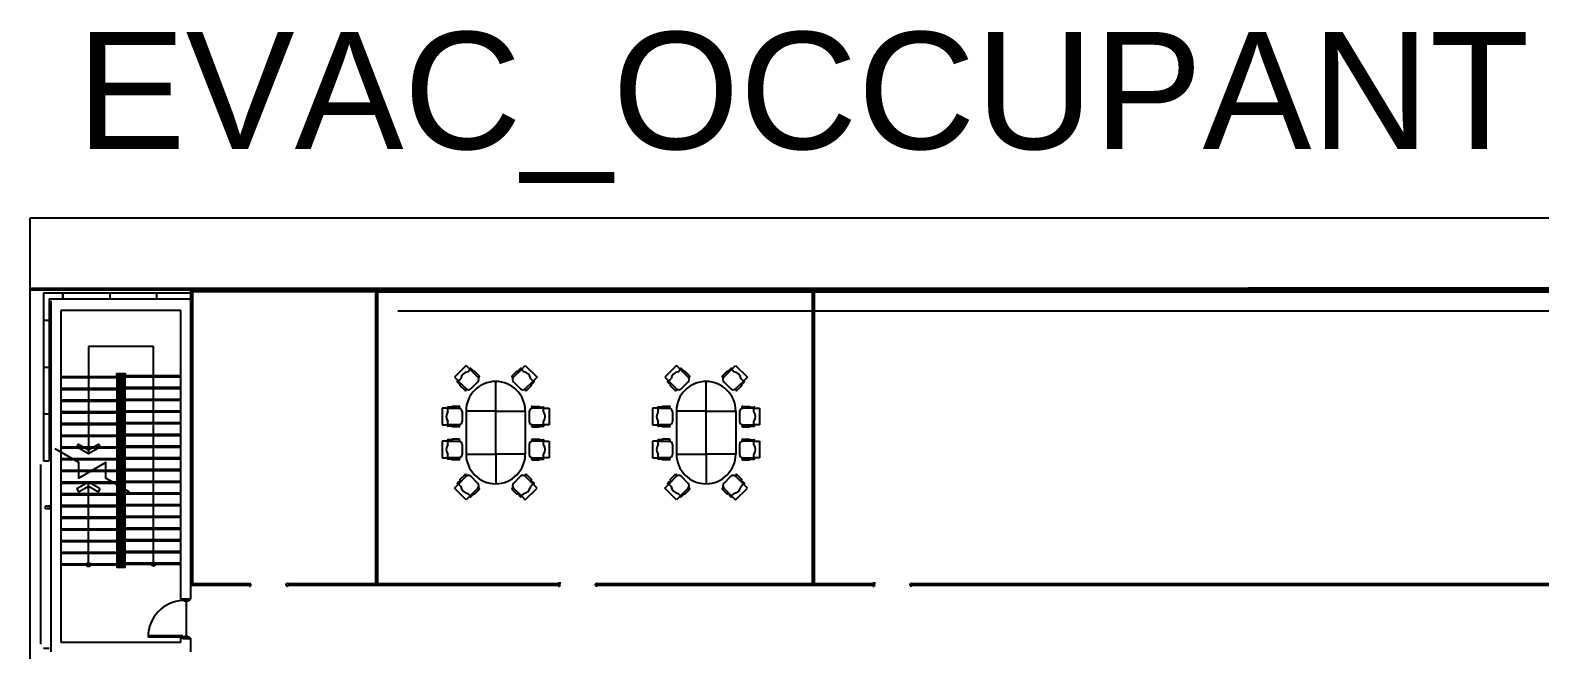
# Model space of a CAD drawing. Header units: millimetres. Extents: x 391350 to 515311, y -283575 to -199845.
# Drawn here: x 456689 to 495405, y -215716 to -199845 of the extents above; entities that cross this region are included whole.
import ezdxf

# ---------------------------------------------------------------- set-up
doc = ezdxf.new("R2010")
doc.units = ezdxf.units.MM
doc.layers.add('Evac_Exit', color=6, linetype='Continuous')
doc.layers.add('Evac_Occupant', color=183, linetype='Continuous')
doc.styles.get("Standard").update_dxf_attribs({"font": 'arial.ttf'})

msp = doc.modelspace()

# ---------------------------------------------------------------- linework, layer by layer
at = {"color": 0}
for p, q in [((456689, -206452), (488059, -206452)), ((510556, -206502), (456689, -206502)), ((457029, -206573), (457029, -210873)), ((457029, -206573), (460804, -206573)), ((457179, -206723), (457179, -210873)), ((457179, -206723), (460804, -206723)), ((457529, -206723), (457529, -206573)), ((457529, -206573), (457529, -206723)), ((458729, -206573), (458729, -206723)), ((459929, -206573), (459929, -206723)), ((460804, -206452), (486234, -206452)), ((460804, -206452), (460804, -214073)), ((460804, -206527), (496234, -206527)), ((460804, -206536), (496234, -206536)), ((460854, -206452), (460854, -214073)), ((465551, -214023), (465551, -206549)), ((465601, -206549), (496234, -206549)), ((465601, -214023), (465601, -206549)), ((476754, -214023), (476754, -206549)), ((476804, -214023), (476804, -206549)), ((510556, -206452), (487934, -206452)), ((487934, -206452), (488059, -206452)), ((457229, -215773), (457229, -206773)), ((460554, -207023), (457479, -207023)), ((457479, -207023), (457479, -215523)), ((460554, -214423), (460554, -207023)), ((457029, -207273), (457179, -207273)), ((458183, -207944), (458183, -210693)), ((459851, -207944), (458183, -207944)), ((459851, -213473), (459851, -207944)), ((457029, -208473), (457179, -208473)), ((467868, -208432), (467567, -208733)), ((467970, -208534), (467868, -208432)), ((467910, -208594), (467973, -208531)), ((467958, -208522), (467973, -208507)), ((467970, -208534), (468168, -208733)), ((468072, -208588), (467991, -208507)), ((468060, -208600), (467991, -208531)), ((469285, -208534), (469086, -208733)), ((469183, -208588), (469264, -208507)), ((469195, -208600), (469264, -208531)), ((469297, -208522), (469282, -208507)), ((469345, -208594), (469282, -208531)), ((469285, -208534), (469387, -208432)), ((469387, -208432), (469688, -208733)), ((473262, -208432), (472962, -208733)), ((473365, -208534), (473262, -208432)), ((473304, -208594), (473368, -208531)), ((473352, -208522), (473368, -208507)), ((473365, -208534), (473563, -208733)), ((473467, -208588), (473386, -208507)), ((473455, -208600), (473386, -208531)), ((474679, -208534), (474481, -208733)), ((474577, -208588), (474658, -208507)), ((474589, -208600), (474658, -208531)), ((474691, -208522), (474676, -208507)), ((474739, -208594), (474676, -208531)), ((474679, -208534), (474781, -208432)), ((474781, -208432), (475082, -208733)), ((458912, -208723), (457479, -208723)), ((458912, -209023), (457479, -209023)), ((458912, -208723), (458912, -213603)), ((458952, -208723), (458952, -213563)), ((458992, -208723), (458952, -208723)), ((458992, -209023), (458952, -209023)), ((458992, -208723), (458992, -213523)), ((458992, -208723), (459042, -208723)), ((459042, -213523), (459042, -208723)), ((459042, -208723), (459082, -208723)), ((459042, -209023), (459082, -209023)), ((459082, -213563), (459082, -208723)), ((459122, -208723), (460554, -208723)), ((459122, -213523), (459122, -208723)), ((459122, -209023), (460554, -209023)), ((467567, -208733), (467670, -208835)), ((467642, -208838), (467657, -208823)), ((467724, -208937), (467642, -208856)), ((467667, -208838), (467730, -208775)), ((467736, -208925), (467667, -208856)), ((467868, -209033), (467670, -208835)), ((468168, -208853), (467988, -209033)), ((468627, -209603), (468627, -208843)), ((469086, -208853), (469267, -209033)), ((469387, -209033), (469585, -208835)), ((469519, -208925), (469588, -208856)), ((469588, -208838), (469525, -208775)), ((469531, -208937), (469612, -208856)), ((469688, -208733), (469585, -208835)), ((469612, -208838), (469597, -208823)), ((472962, -208733), (473064, -208835)), ((473037, -208838), (473052, -208823)), ((473118, -208937), (473037, -208856)), ((473061, -208838), (473124, -208775)), ((473130, -208925), (473061, -208856)), ((473262, -209033), (473064, -208835)), ((473563, -208853), (473383, -209033)), ((474022, -209603), (474022, -208843)), ((474481, -208853), (474661, -209033)), ((474781, -209033), (474980, -208835)), ((474914, -208925), (474983, -208856)), ((474983, -208838), (474920, -208775)), ((474926, -208937), (475007, -208856)), ((475082, -208733), (474980, -208835)), ((475007, -208838), (474992, -208823)), ((458912, -209323), (457479, -209323)), ((458992, -209323), (458952, -209323)), ((459042, -209323), (459082, -209323)), ((459122, -209323), (460554, -209323)), ((457029, -209673), (457179, -209673)), ((457029, -209673), (457179, -209673)), ((458912, -209623), (457479, -209623)), ((458992, -209623), (458952, -209623)), ((459042, -209623), (459082, -209623)), ((459122, -209623), (460554, -209623)), ((467257, -209531), (467257, -209956)), ((467402, -209531), (467257, -209531)), ((467385, -209531), (467385, -209509)), ((467512, -209497), (467398, -209497)), ((467402, -209616), (467402, -209526)), ((467402, -209531), (467682, -209531)), ((467512, -209514), (467415, -209514)), ((467767, -209616), (467767, -209871)), ((469487, -209616), (469487, -209871)), ((469853, -209531), (469572, -209531)), ((469742, -209497), (469857, -209497)), ((469742, -209514), (469840, -209514)), ((469853, -209616), (469853, -209526)), ((469853, -209531), (469997, -209531)), ((469870, -209531), (469870, -209509)), ((469997, -209531), (469997, -209956)), ((472652, -209531), (472652, -209956)), ((472796, -209531), (472652, -209531)), ((472779, -209531), (472779, -209509)), ((472907, -209497), (472792, -209497)), ((472796, -209616), (472796, -209526)), ((472796, -209531), (473077, -209531)), ((472907, -209514), (472809, -209514)), ((473162, -209616), (473162, -209871)), ((474882, -209616), (474882, -209871)), ((475247, -209531), (474967, -209531)), ((475137, -209497), (475252, -209497)), ((475137, -209514), (475235, -209514)), ((475247, -209616), (475247, -209526)), ((475247, -209531), (475392, -209531)), ((475264, -209531), (475264, -209509)), ((475392, -209531), (475392, -209956)), ((458912, -209923), (457479, -209923)), ((458912, -210223), (457479, -210223)), ((458992, -209923), (458952, -209923)), ((458992, -210223), (458952, -210223)), ((459042, -209923), (459082, -209923)), ((459042, -210223), (459082, -210223)), ((459122, -209923), (460554, -209923)), ((459122, -210223), (460554, -210223)), ((467257, -209956), (467402, -209956)), ((467385, -209977), (467385, -209956)), ((467512, -209990), (467398, -209990)), ((467402, -209960), (467402, -209871)), ((467682, -209956), (467402, -209956)), ((467512, -209973), (467415, -209973)), ((469572, -209956), (469853, -209956)), ((469742, -209973), (469840, -209973)), ((469742, -209990), (469857, -209990)), ((469853, -209960), (469853, -209871)), ((469997, -209956), (469853, -209956)), ((469870, -209977), (469870, -209956)), ((472652, -209956), (472796, -209956)), ((472779, -209977), (472779, -209956)), ((472907, -209990), (472792, -209990)), ((472796, -209960), (472796, -209871)), ((473077, -209956), (472796, -209956)), ((472907, -209973), (472809, -209973)), ((474967, -209956), (475247, -209956)), ((475137, -209973), (475235, -209973)), ((475137, -209990), (475252, -209990)), ((475247, -209960), (475247, -209871)), ((475392, -209956), (475247, -209956)), ((475264, -209977), (475264, -209956)), ((458912, -210523), (457479, -210523)), ((458992, -210523), (458952, -210523)), ((459042, -210523), (459082, -210523)), ((459122, -210523), (460554, -210523)), ((467402, -210371), (467257, -210371)), ((467257, -210371), (467257, -210796)), ((467385, -210371), (467385, -210350)), ((467512, -210337), (467398, -210337)), ((467402, -210456), (467402, -210367)), ((467402, -210371), (467682, -210371)), ((467512, -210354), (467415, -210354)), ((467767, -210456), (467767, -210711)), ((469487, -210456), (469487, -210711)), ((469853, -210371), (469572, -210371)), ((469742, -210337), (469857, -210337)), ((469742, -210354), (469840, -210354)), ((469853, -210456), (469853, -210367)), ((469853, -210371), (469997, -210371)), ((469870, -210371), (469870, -210350)), ((469997, -210371), (469997, -210796)), ((472796, -210371), (472652, -210371)), ((472652, -210371), (472652, -210796)), ((472779, -210371), (472779, -210350)), ((472907, -210337), (472792, -210337)), ((472796, -210456), (472796, -210367)), ((472796, -210371), (473077, -210371)), ((472907, -210354), (472809, -210354)), ((473162, -210456), (473162, -210711)), ((474882, -210456), (474882, -210711)), ((475247, -210371), (474967, -210371)), ((475137, -210337), (475252, -210337)), ((475137, -210354), (475235, -210354)), ((475247, -210456), (475247, -210367)), ((475247, -210371), (475392, -210371)), ((475264, -210371), (475264, -210350)), ((475392, -210371), (475392, -210796)), ((456959, -215573), (456959, -210973)), ((457029, -210873), (457179, -210873)), ((458912, -210823), (457479, -210823)), ((458992, -210823), (458952, -210823)), ((459042, -210823), (459082, -210823)), ((459122, -210823), (460554, -210823)), ((467257, -210796), (467402, -210796)), ((467385, -210817), (467385, -210796)), ((467512, -210830), (467398, -210830)), ((467402, -210800), (467402, -210711)), ((467682, -210796), (467402, -210796)), ((467512, -210813), (467415, -210813)), ((468627, -210703), (468627, -211463)), ((469572, -210796), (469853, -210796)), ((469742, -210813), (469840, -210813)), ((469742, -210830), (469857, -210830)), ((469853, -210800), (469853, -210711)), ((469997, -210796), (469853, -210796)), ((469870, -210817), (469870, -210796)), ((472652, -210796), (472796, -210796)), ((472779, -210817), (472779, -210796)), ((472907, -210830), (472792, -210830)), ((472796, -210800), (472796, -210711)), ((473077, -210796), (472796, -210796)), ((472907, -210813), (472809, -210813)), ((474022, -210703), (474022, -211463)), ((474967, -210796), (475247, -210796)), ((475137, -210813), (475235, -210813)), ((475137, -210830), (475252, -210830)), ((475247, -210800), (475247, -210711)), ((475392, -210796), (475247, -210796)), ((475264, -210817), (475264, -210796)), ((458912, -211123), (457479, -211123)), ((458992, -211123), (458952, -211123)), ((459042, -211123), (459082, -211123)), ((459122, -211123), (460554, -211123)), ((467724, -211369), (467642, -211450)), ((467736, -211381), (467667, -211450)), ((467868, -211273), (467670, -211471)), ((468168, -211453), (467988, -211273)), ((469086, -211453), (469267, -211273)), ((469387, -211273), (469585, -211471)), ((469519, -211381), (469588, -211450)), ((469531, -211369), (469612, -211450)), ((473118, -211369), (473037, -211450)), ((473130, -211381), (473061, -211450)), ((473262, -211273), (473064, -211471)), ((473563, -211453), (473383, -211273)), ((474481, -211453), (474661, -211273)), ((474781, -211273), (474980, -211471)), ((474914, -211381), (474983, -211450)), ((474926, -211369), (475007, -211450)), ((458912, -211423), (457479, -211423)), ((458912, -211723), (457479, -211723)), ((458183, -213487), (458183, -211423)), ((458992, -211423), (458952, -211423)), ((458952, -211723), (458992, -211723)), ((459042, -211423), (459082, -211423)), ((459042, -211723), (459082, -211723)), ((459122, -211423), (460554, -211423)), ((459122, -211723), (460554, -211723)), ((467567, -211573), (467670, -211471)), ((467868, -211874), (467567, -211573)), ((467642, -211468), (467657, -211483)), ((467667, -211468), (467730, -211531)), ((467970, -211772), (467868, -211874)), ((467910, -211711), (467973, -211775)), ((467970, -211772), (468168, -211573)), ((468060, -211705), (467991, -211775)), ((468072, -211717), (467991, -211799)), ((469285, -211772), (469086, -211573)), ((469183, -211717), (469264, -211799)), ((469195, -211705), (469264, -211775)), ((469345, -211711), (469282, -211775)), ((469285, -211772), (469387, -211874)), ((469387, -211874), (469688, -211573)), ((469588, -211468), (469525, -211531)), ((469688, -211573), (469585, -211471)), ((469612, -211468), (469597, -211483)), ((472962, -211573), (473064, -211471)), ((473262, -211874), (472962, -211573)), ((473037, -211468), (473052, -211483)), ((473061, -211468), (473124, -211531)), ((473365, -211772), (473262, -211874)), ((473304, -211711), (473368, -211775)), ((473365, -211772), (473563, -211573)), ((473455, -211705), (473386, -211775)), ((473467, -211717), (473386, -211799)), ((474679, -211772), (474481, -211573)), ((474577, -211717), (474658, -211799)), ((474589, -211705), (474658, -211775)), ((474739, -211711), (474676, -211775)), ((474679, -211772), (474781, -211874)), ((474781, -211874), (475082, -211573)), ((474983, -211468), (474920, -211531)), ((475082, -211573), (474980, -211471)), ((475007, -211468), (474992, -211483)), ((457132, -212039), (457079, -212039)), ((457079, -212109), (457079, -212039)), ((457132, -212109), (457079, -212109)), ((457131, -212040), (457081, -212040)), ((457081, -212107), (457081, -212040)), ((457131, -212107), (457081, -212107)), ((457131, -212055), (457131, -212040)), ((457148, -212055), (457131, -212055)), ((457148, -212092), (457131, -212092)), ((457131, -212107), (457131, -212092)), ((457132, -212054), (457132, -212039)), ((457147, -212054), (457132, -212054)), ((457147, -212094), (457132, -212094)), ((457132, -212109), (457132, -212094)), ((457199, -212039), (457147, -212039)), ((457147, -212054), (457147, -212039)), ((457147, -212109), (457147, -212094)), ((457199, -212109), (457147, -212109)), ((457198, -212040), (457148, -212040)), ((457148, -212055), (457148, -212040)), ((457148, -212107), (457148, -212092)), ((457198, -212107), (457148, -212107)), ((457198, -212107), (457198, -212040)), ((457199, -212109), (457199, -212039)), ((458912, -212023), (457479, -212023)), ((458952, -212023), (458992, -212023)), ((459042, -212023), (459082, -212023)), ((459122, -212023), (460554, -212023)), ((467958, -211784), (467973, -211799)), ((469297, -211784), (469282, -211799)), ((473352, -211784), (473368, -211799)), ((474691, -211784), (474676, -211799)), ((458912, -212323), (457479, -212323)), ((458952, -212323), (458992, -212323)), ((459042, -212323), (459082, -212323)), ((459122, -212323), (460554, -212323)), ((458912, -212623), (457479, -212623)), ((458912, -212923), (457479, -212923)), ((458952, -212623), (458992, -212623)), ((458952, -212923), (458992, -212923)), ((459042, -212623), (459082, -212623)), ((459042, -212923), (459082, -212923)), ((459122, -212623), (460554, -212623)), ((459122, -212923), (460554, -212923)), ((458912, -213223), (457479, -213223)), ((458952, -213223), (458992, -213223)), ((459042, -213223), (459082, -213223)), ((459122, -213223), (460554, -213223)), ((458912, -213523), (457479, -213523)), ((458992, -213523), (458952, -213523)), ((458992, -213523), (459042, -213523)), ((459042, -213523), (459082, -213523)), ((459122, -213523), (460554, -213523)), ((462301, -214073), (460804, -214073)), ((460804, -214073), (460804, -214423)), ((462301, -214023), (460854, -214023)), ((462301, -214012), (462301, -214085)), ((462301, -214085), (462332, -214085)), ((462332, -214028), (462332, -214012)), ((462345, -214028), (462332, -214028)), ((462345, -214066), (462332, -214085)), ((462345, -214066), (462345, -214028)), ((463258, -214066), (463258, -214028)), ((463258, -214028), (463271, -214028)), ((463258, -214066), (463271, -214085)), ((463271, -214028), (463271, -214012)), ((463271, -214012), (463301, -214012)), ((463301, -214085), (463271, -214085)), ((463301, -214012), (463301, -214085)), ((470233, -214023), (463301, -214023)), ((470233, -214073), (463301, -214073)), ((470233, -214012), (470233, -214085)), ((470298, -214012), (470233, -214012)), ((470233, -214085), (470263, -214085)), ((470263, -214028), (470263, -214012)), ((470276, -214028), (470263, -214028)), ((470276, -214066), (470263, -214085)), ((470276, -214066), (470276, -214028)), ((471189, -214066), (471189, -214028)), ((471189, -214028), (471202, -214028)), ((471189, -214066), (471202, -214085)), ((471202, -214028), (471202, -214012)), ((471202, -214012), (471233, -214012)), ((471233, -214085), (471202, -214085)), ((471233, -214012), (471233, -214085)), ((478302, -214023), (471233, -214023)), ((478302, -214073), (471233, -214073)), ((478302, -214012), (478302, -214085)), ((478368, -214012), (478302, -214012)), ((478302, -214085), (478333, -214085)), ((478333, -214028), (478333, -214012)), ((478346, -214028), (478333, -214028)), ((478346, -214066), (478333, -214085)), ((478346, -214066), (478346, -214028)), ((479259, -214066), (479259, -214028)), ((479259, -214028), (479272, -214028)), ((479259, -214066), (479272, -214085)), ((479272, -214028), (479272, -214012)), ((479272, -214012), (479302, -214012)), ((479302, -214085), (479272, -214085)), ((479302, -214012), (479302, -214085)), ((496184, -214023), (479302, -214023)), ((496184, -214073), (479302, -214073)), ((460804, -214423), (460554, -214423)), ((457479, -215523), (460554, -215523)), ((460603, -215393), (459714, -215393)), ((460603, -215358), (459715, -215358)), ((460554, -215523), (460554, -215423)), ((460804, -215423), (460554, -215423)), ((460647, -215393), (460603, -215393)), ((460603, -215393), (460603, -215424)), ((460603, -215424), (460778, -215424)), ((460734, -215380), (460647, -215380)), ((460647, -215380), (460647, -215393)), ((460734, -215393), (460734, -215380)), ((460778, -215393), (460734, -215393)), ((460778, -215424), (460778, -215393)), ((460804, -215423), (460804, -215773)), ((457029, -215673), (457179, -215673))]:
    msp.add_line(p, q, dxfattribs=at)
for points in [[(456689, -204650), (515311, -204650), (515311, -239526), (456689, -239526)], [(468627, -210703), (468627, -209603), (467867, -209603), (467867, -210703)], [(468627, -210703), (468627, -209603), (469387, -209603), (469387, -210703)], [(474022, -210703), (474022, -209603), (473262, -209603), (473262, -210703)], [(474022, -210703), (474022, -209603), (474782, -209603), (474782, -210703)], [(458484, -210522), (458183, -210693), (457882, -210522), (457925, -210447), (458183, -210595), (458441, -210447)], [(458484, -211595), (458183, -211423), (457882, -211595), (457925, -211669), (458183, -211522), (458441, -211669)], [(460603, -214424), (460778, -214424), (460778, -214454), (460734, -214454), (460734, -214468), (460647, -214468), (460647, -214454), (460603, -214454)]]:
    msp.add_lwpolyline(points, close=True, dxfattribs=at)
for points in [[(458912, -208723), (458912, -208643), (459122, -208643), (459122, -208723)], [(468204, -208697), (468084, -208576), (468048, -208612)], [(469050, -208697), (469171, -208576), (469207, -208612)], [(473599, -208697), (473479, -208576), (473443, -208612)], [(474445, -208697), (474565, -208576), (474601, -208612)], [(458872, -208723), (458872, -208753), (457519, -208753), (457519, -208723)], [(458872, -209023), (458872, -209053), (457519, -209053), (457519, -209023)], [(458952, -208723), (458952, -208683), (459082, -208683), (459082, -208723)], [(459162, -208723), (459162, -208693), (460514, -208693), (460514, -208723)], [(459162, -209023), (459162, -208993), (460514, -208993), (460514, -209023)], [(467832, -209069), (467712, -208949), (467748, -208913)], [(469423, -209069), (469543, -208949), (469507, -208913)], [(473226, -209069), (473106, -208949), (473142, -208913)], [(474818, -209069), (474938, -208949), (474902, -208913)], [(458872, -209323), (458872, -209353), (457519, -209353), (457519, -209323)], [(459162, -209323), (459162, -209293), (460514, -209293), (460514, -209323)], [(458872, -209623), (458872, -209653), (457519, -209653), (457519, -209623)], [(459162, -209623), (459162, -209593), (460514, -209593), (460514, -209623)], [(467682, -209480), (467512, -209480), (467512, -209531)], [(469572, -209480), (469742, -209480), (469742, -209531)], [(473077, -209480), (472907, -209480), (472907, -209531)], [(474967, -209480), (475137, -209480), (475137, -209531)], [(458872, -209923), (458872, -209953), (457519, -209953), (457519, -209923)], [(458872, -210223), (458872, -210253), (457519, -210253), (457519, -210223)], [(459162, -209923), (459162, -209893), (460514, -209893), (460514, -209923)], [(459162, -210223), (459162, -210193), (460514, -210193), (460514, -210223)], [(467682, -210007), (467512, -210007), (467512, -209956)], [(469572, -210007), (469742, -210007), (469742, -209956)], [(473077, -210007), (472907, -210007), (472907, -209956)], [(474967, -210007), (475137, -210007), (475137, -209956)], [(459240, -211675), (458632, -211323), (458632, -210923), (457939, -211323), (457939, -210923), (457330, -210572)], [(458872, -210523), (458872, -210553), (457519, -210553), (457519, -210523)], [(459162, -210523), (459162, -210493), (460514, -210493), (460514, -210523)], [(467682, -210320), (467512, -210320), (467512, -210371)], [(469572, -210320), (469742, -210320), (469742, -210371)], [(473077, -210320), (472907, -210320), (472907, -210371)], [(474967, -210320), (475137, -210320), (475137, -210371)], [(458872, -210823), (458872, -210853), (457519, -210853), (457519, -210823)], [(459162, -210823), (459162, -210793), (460514, -210793), (460514, -210823)], [(467682, -210847), (467512, -210847), (467512, -210796)], [(469572, -210847), (469742, -210847), (469742, -210796)], [(473077, -210847), (472907, -210847), (472907, -210796)], [(474967, -210847), (475137, -210847), (475137, -210796)], [(458872, -211123), (458872, -211153), (457519, -211153), (457519, -211123)], [(459162, -211123), (459162, -211093), (460514, -211093), (460514, -211123)], [(467832, -211237), (467712, -211357), (467748, -211393)], [(469423, -211237), (469543, -211357), (469507, -211393)], [(473226, -211237), (473106, -211357), (473142, -211393)], [(474818, -211237), (474938, -211357), (474902, -211393)], [(458872, -211423), (458872, -211453), (457519, -211453), (457519, -211423)], [(458872, -211723), (458872, -211753), (457519, -211753), (457519, -211723)], [(459162, -211423), (459162, -211393), (460514, -211393), (460514, -211423)], [(459162, -211723), (459162, -211693), (460514, -211693), (460514, -211723)], [(468204, -211609), (468084, -211729), (468048, -211693)], [(469050, -211609), (469171, -211729), (469207, -211693)], [(473599, -211609), (473479, -211729), (473443, -211693)], [(474445, -211609), (474565, -211729), (474601, -211693)], [(458872, -212023), (458872, -212053), (457519, -212053), (457519, -212023)], [(459162, -212023), (459162, -211993), (460514, -211993), (460514, -212023)], [(458872, -212323), (458872, -212353), (457519, -212353), (457519, -212323)], [(459162, -212323), (459162, -212293), (460514, -212293), (460514, -212323)], [(458872, -212623), (458872, -212653), (457519, -212653), (457519, -212623)], [(458872, -212923), (458872, -212953), (457519, -212953), (457519, -212923)], [(459162, -212623), (459162, -212593), (460514, -212593), (460514, -212623)], [(459162, -212923), (459162, -212893), (460514, -212893), (460514, -212923)], [(458872, -213223), (458872, -213253), (457519, -213253), (457519, -213223)], [(459162, -213223), (459162, -213193), (460514, -213193), (460514, -213223)], [(458872, -213523), (458872, -213553), (457519, -213553), (457519, -213523)], [(458912, -213523), (458912, -213603), (459122, -213603), (459122, -213523)], [(458952, -213523), (458952, -213563), (459082, -213563), (459082, -213523)], [(459162, -213523), (459162, -213493), (460514, -213493), (460514, -213523)], [(460603, -215393), (460603, -215358)]]:
    msp.add_lwpolyline(points, dxfattribs=at)
for centre in [(458183, -213537), (459851, -213523)]:
    msp.add_circle(centre, 50, dxfattribs=at)
for centre, radius, start, end in [((467940, -208805), 212, 98.1301, 171.8699), ((467982, -208516), 12.8, 45, 135), ((467982, -208540), 12.8, 45, 135), ((469273, -208516), 12.8, 45, 135), ((469273, -208540), 12.8, 45, 135), ((469315, -208805), 212, 8.1301, 81.8699), ((473334, -208805), 212, 98.1301, 171.8699), ((473377, -208516), 12.8, 45, 135), ((473377, -208540), 12.8, 45, 135), ((474667, -208516), 12.8, 45, 135), ((474667, -208540), 12.8, 45, 135), ((474709, -208805), 212, 8.1301, 81.8699), ((467651, -208847), 12.8, 135, 225), ((467676, -208847), 12.8, 135, 225), ((467850, -209051), 25.5, 225, 45), ((468627, -209603), 760, 0, 180), ((467928, -208973), 85, 225, 315), ((468186, -208715), 25.5, 225, 45), ((468108, -208793), 85, 315, 45), ((469068, -208715), 25.5, 135, 315), ((469147, -208793), 85, 135, 225), ((469327, -208973), 85, 225, 315), ((469405, -209051), 25.5, 135, 315), ((469579, -208847), 12.8, 315, 45), ((469603, -208847), 12.8, 315, 45), ((473046, -208847), 12.8, 135, 225), ((473070, -208847), 12.8, 135, 225), ((473244, -209051), 25.5, 225, 45), ((474022, -209603), 760, 0, 180), ((473322, -208973), 85, 225, 315), ((473581, -208715), 25.5, 225, 45), ((473503, -208793), 85, 315, 45), ((474463, -208715), 25.5, 135, 315), ((474541, -208793), 85, 135, 225), ((474721, -208973), 85, 225, 315), ((474800, -209051), 25.5, 135, 315), ((474974, -208847), 12.8, 315, 45), ((474998, -208847), 12.8, 315, 45), ((467572, -209743), 212, 143.1301, 216.8699), ((467398, -209509), 12.8, 90, 180), ((467415, -209526), 12.8, 90, 180), ((467682, -209505), 25.5, 270, 90), ((467682, -209616), 85, 0, 90), ((469572, -209616), 85, 90, 180), ((469572, -209505), 25.5, 90, 270), ((469840, -209526), 12.8, 0, 90), ((469683, -209743), 212, 323.1301, 36.8699), ((469857, -209509), 12.8, 0, 90), ((472966, -209743), 212, 143.1301, 216.8699), ((472792, -209509), 12.8, 90, 180), ((472809, -209526), 12.8, 90, 180), ((473077, -209505), 25.5, 270, 90), ((473077, -209616), 85, 0, 90), ((474967, -209616), 85, 90, 180), ((474967, -209505), 25.5, 90, 270), ((475235, -209526), 12.8, 0, 90), ((475077, -209743), 212, 323.1301, 36.8699), ((475252, -209509), 12.8, 0, 90), ((467398, -209977), 12.8, 180, 270), ((467415, -209960), 12.8, 180, 270), ((467682, -209871), 85, 270, 0), ((467682, -209981), 25.5, 270, 90), ((469572, -209871), 85, 180, 270), ((469572, -209981), 25.5, 90, 270), ((469840, -209960), 12.8, 270, 0), ((469857, -209977), 12.8, 270, 0), ((472792, -209977), 12.8, 180, 270), ((472809, -209960), 12.8, 180, 270), ((473077, -209871), 85, 270, 0), ((473077, -209981), 25.5, 270, 90), ((474967, -209871), 85, 180, 270), ((474967, -209981), 25.5, 90, 270), ((475235, -209960), 12.8, 270, 0), ((475252, -209977), 12.8, 270, 0), ((467572, -210584), 212, 143.1301, 216.8699), ((467398, -210350), 12.8, 90, 180), ((467415, -210367), 12.8, 90, 180), ((467682, -210346), 25.5, 270, 90), ((467682, -210456), 85, 0, 90), ((469572, -210456), 85, 90, 180), ((469572, -210346), 25.5, 90, 270), ((469840, -210367), 12.8, 0, 90), ((469683, -210584), 212, 323.1301, 36.8699), ((469857, -210350), 12.8, 0, 90), ((472966, -210584), 212, 143.1301, 216.8699), ((472792, -210350), 12.8, 90, 180), ((472809, -210367), 12.8, 90, 180), ((473077, -210346), 25.5, 270, 90), ((473077, -210456), 85, 0, 90), ((474967, -210456), 85, 90, 180), ((474967, -210346), 25.5, 90, 270), ((475235, -210367), 12.8, 0, 90), ((475077, -210584), 212, 323.1301, 36.8699), ((475252, -210350), 12.8, 0, 90), ((467398, -210817), 12.8, 180, 270), ((467415, -210800), 12.8, 180, 270), ((467682, -210711), 85, 270, 0), ((467682, -210822), 25.5, 270, 90), ((468627, -210703), 760, 180, 0), ((469572, -210711), 85, 180, 270), ((469572, -210822), 25.5, 90, 270), ((469840, -210800), 12.8, 270, 0), ((469857, -210817), 12.8, 270, 0), ((472792, -210817), 12.8, 180, 270), ((472809, -210800), 12.8, 180, 270), ((473077, -210711), 85, 270, 0), ((473077, -210822), 25.5, 270, 90), ((474022, -210703), 760, 180, 0), ((474967, -210711), 85, 180, 270), ((474967, -210822), 25.5, 90, 270), ((475235, -210800), 12.8, 270, 0), ((475252, -210817), 12.8, 270, 0), ((467850, -211255), 25.5, 315, 135), ((467928, -211333), 85, 45, 135), ((469327, -211333), 85, 45, 135), ((469405, -211255), 25.5, 45, 225), ((473244, -211255), 25.5, 315, 135), ((473322, -211333), 85, 45, 135), ((474721, -211333), 85, 45, 135), ((474800, -211255), 25.5, 45, 225), ((467651, -211459), 12.8, 135, 225), ((467676, -211459), 12.8, 135, 225), ((467940, -211501), 212, 188.1301, 261.8699), ((467982, -211766), 12.8, 225, 315), ((468108, -211513), 85, 315, 45), ((468186, -211591), 25.5, 315, 135), ((469068, -211591), 25.5, 45, 225), ((469147, -211513), 85, 135, 225), ((469273, -211766), 12.8, 225, 315), ((469315, -211501), 212, 278.1301, 351.8699), ((469579, -211459), 12.8, 315, 45), ((469603, -211459), 12.8, 315, 45), ((473046, -211459), 12.8, 135, 225), ((473070, -211459), 12.8, 135, 225), ((473334, -211501), 212, 188.1301, 261.8699), ((473377, -211766), 12.8, 225, 315), ((473503, -211513), 85, 315, 45), ((473581, -211591), 25.5, 315, 135), ((474463, -211591), 25.5, 45, 225), ((474541, -211513), 85, 135, 225), ((474667, -211766), 12.8, 225, 315), ((474709, -211501), 212, 278.1301, 351.8699), ((474974, -211459), 12.8, 315, 45), ((474998, -211459), 12.8, 315, 45), ((467982, -211790), 12.8, 225, 315), ((469273, -211790), 12.8, 225, 315), ((473377, -211790), 12.8, 225, 315), ((474667, -211790), 12.8, 225, 315), ((460640, -215379), 925, 92.2485, 180.8854)]:
    msp.add_arc(centre, radius, start, end, dxfattribs=at)
at = {"layer": 'Evac_Exit'}
msp.add_line((460691, -214468), (460691, -215380), dxfattribs=at)
at = {"layer": 'Evac_Occupant'}
msp.add_lwpolyline([(466115, -207033), (476119, -207033), (498658, -207033), (509557, -207033), (507579, -217892), (507721, -225920), (507830, -232094), (486491, -230761), (462153, -229390)], dxfattribs=at)

# ---------------------------------------------------------------- texts
at = {"layer": 'Evac_Occupant', "insert": (457880, -199890), "char_height": 3000, "attachment_point": 1}
msp.add_mtext_dynamic_manual_height_columns('EVAC_OCCUPANT', width=16649.92, gutter_width=12.5, heights=[0], dxfattribs=at)

doc.saveas('drawing.dxf')
